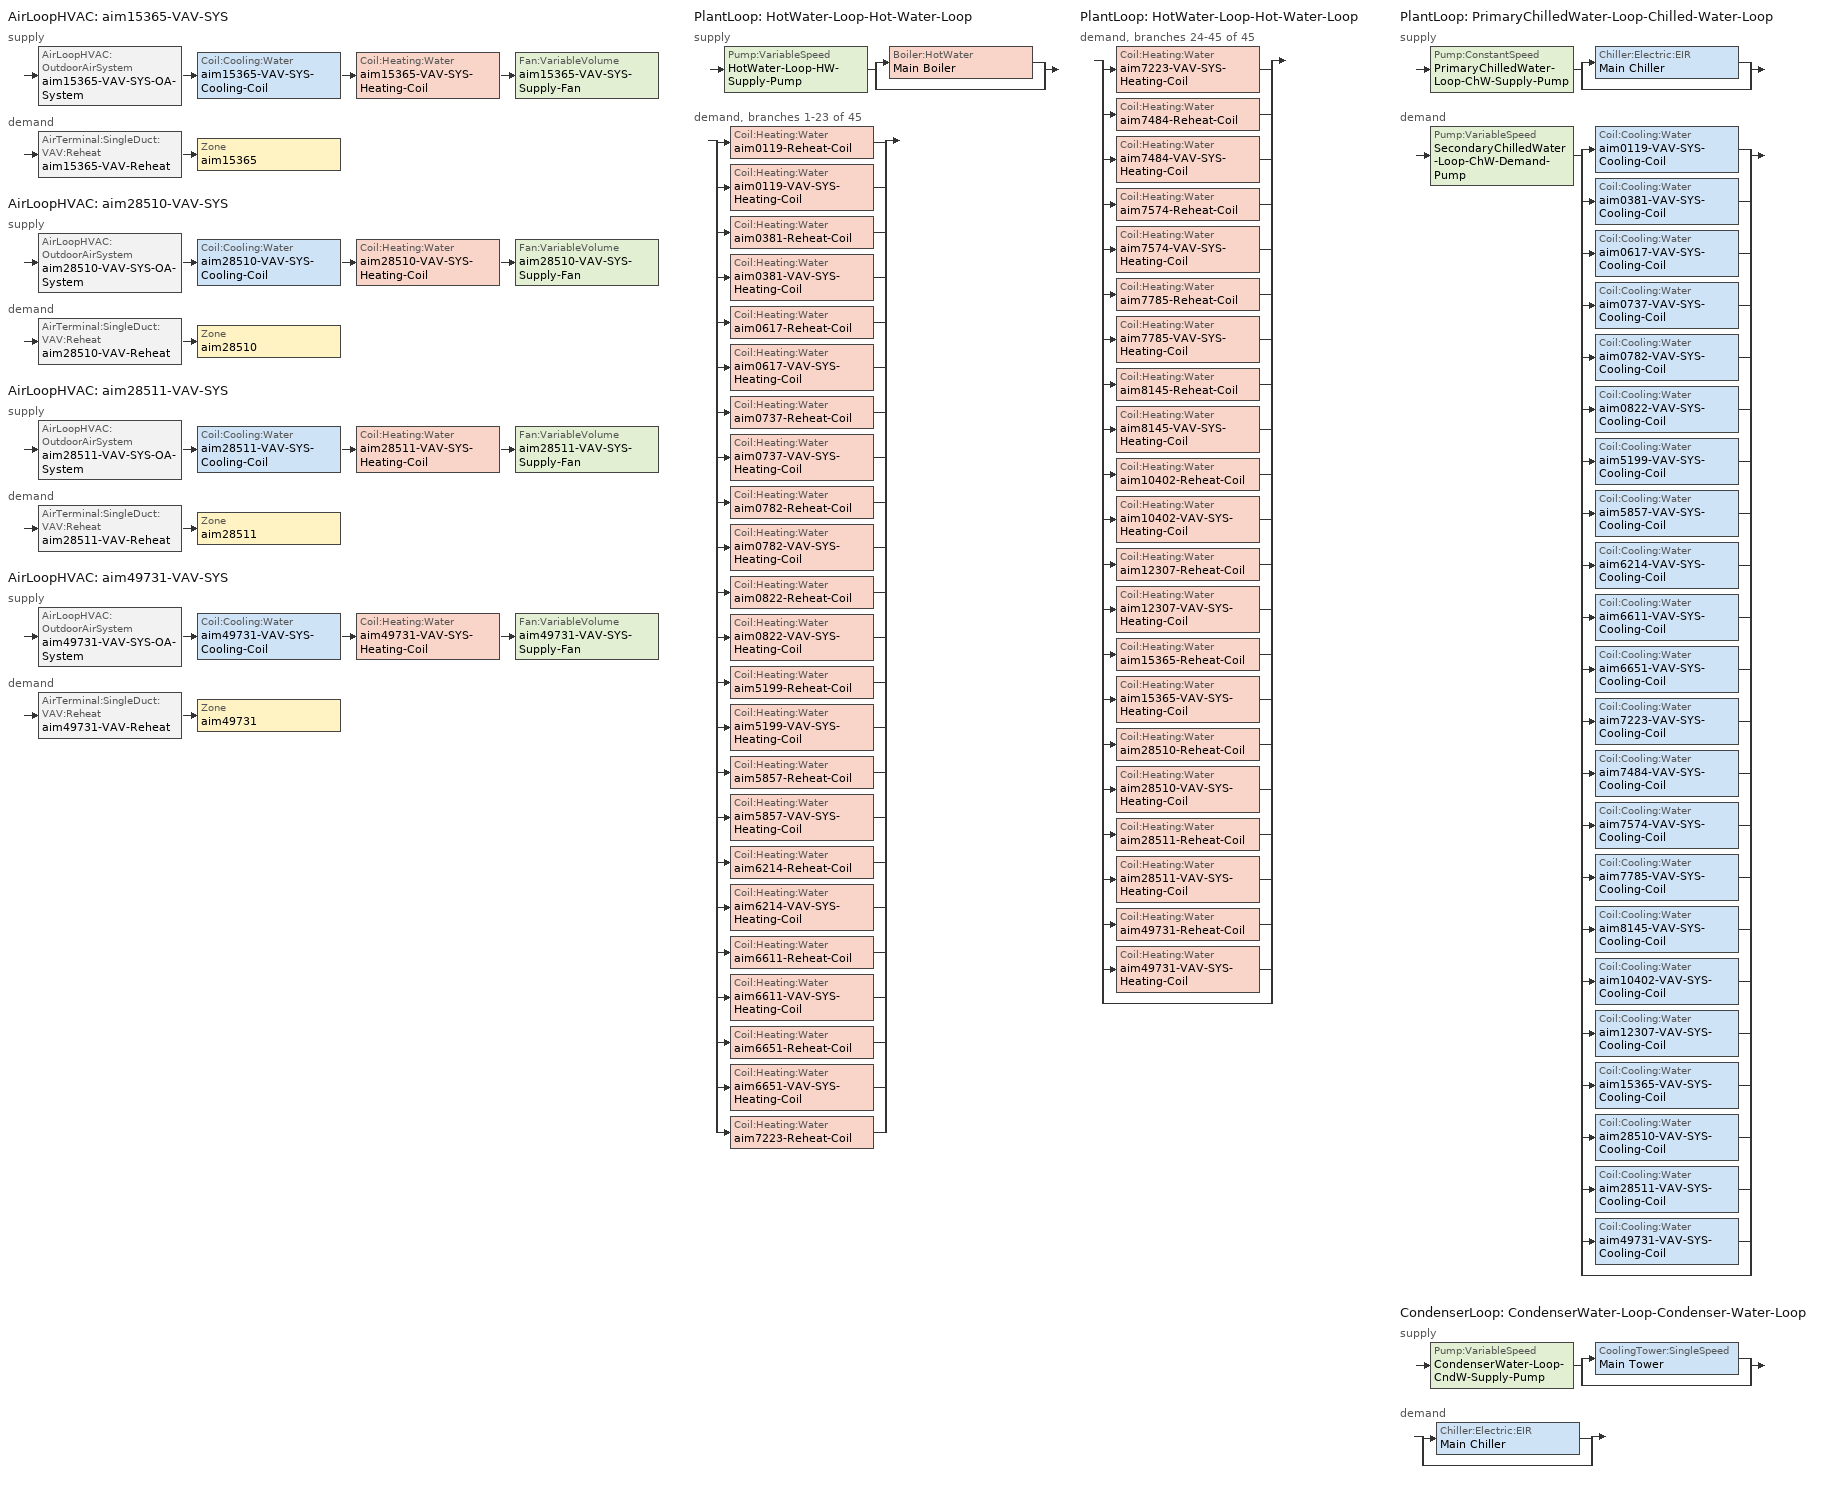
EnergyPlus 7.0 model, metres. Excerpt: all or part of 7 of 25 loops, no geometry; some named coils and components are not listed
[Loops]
AirLoopHVAC 'aim15365-VAV-SYS'
 supply: AirLoopHVAC:OutdoorAirSystem 'aim15365-VAV-SYS-OA-System' > Coil:Cooling:Water 'aim15365-VAV-SYS-Cooling-Coil' > Coil:Heating:Water 'aim15365-VAV-SYS-Heating-Coil' > Fan:VariableVolume 'aim15365-VAV-SYS-Supply-Fan'
 demand: AirTerminal:SingleDuct:VAV:Reheat 'aim15365-VAV-Reheat' > Zone 'aim15365'
AirLoopHVAC 'aim28510-VAV-SYS'
 supply: AirLoopHVAC:OutdoorAirSystem 'aim28510-VAV-SYS-OA-System' > Coil:Cooling:Water 'aim28510-VAV-SYS-Cooling-Coil' > Coil:Heating:Water 'aim28510-VAV-SYS-Heating-Coil' > Fan:VariableVolume 'aim28510-VAV-SYS-Supply-Fan'
 demand: AirTerminal:SingleDuct:VAV:Reheat 'aim28510-VAV-Reheat' > Zone 'aim28510'
AirLoopHVAC 'aim28511-VAV-SYS'
 supply: AirLoopHVAC:OutdoorAirSystem 'aim28511-VAV-SYS-OA-System' > Coil:Cooling:Water 'aim28511-VAV-SYS-Cooling-Coil' > Coil:Heating:Water 'aim28511-VAV-SYS-Heating-Coil' > Fan:VariableVolume 'aim28511-VAV-SYS-Supply-Fan'
 demand: AirTerminal:SingleDuct:VAV:Reheat 'aim28511-VAV-Reheat' > Zone 'aim28511'
AirLoopHVAC 'aim49731-VAV-SYS'
 supply: AirLoopHVAC:OutdoorAirSystem 'aim49731-VAV-SYS-OA-System' > Coil:Cooling:Water 'aim49731-VAV-SYS-Cooling-Coil' > Coil:Heating:Water 'aim49731-VAV-SYS-Heating-Coil' > Fan:VariableVolume 'aim49731-VAV-SYS-Supply-Fan'
 demand: AirTerminal:SingleDuct:VAV:Reheat 'aim49731-VAV-Reheat' > Zone 'aim49731'
PlantLoop 'HotWater-Loop-Hot-Water-Loop'
 supply: Pump:VariableSpeed 'HotWater-Loop-HW-Supply-Pump' > split
  | Boiler:HotWater 'Main Boiler'
  | bypass
 demand, branches 1-23 of 45: split
  | Coil:Heating:Water 'aim0119-Reheat-Coil'
  | Coil:Heating:Water 'aim0119-VAV-SYS-Heating-Coil'
  | Coil:Heating:Water 'aim0381-Reheat-Coil'
  | Coil:Heating:Water 'aim0381-VAV-SYS-Heating-Coil'
  | Coil:Heating:Water 'aim0617-Reheat-Coil'
  | Coil:Heating:Water 'aim0617-VAV-SYS-Heating-Coil'
  | Coil:Heating:Water 'aim0737-Reheat-Coil'
  | Coil:Heating:Water 'aim0737-VAV-SYS-Heating-Coil'
  | Coil:Heating:Water 'aim0782-Reheat-Coil'
  | Coil:Heating:Water 'aim0782-VAV-SYS-Heating-Coil'
  | Coil:Heating:Water 'aim0822-Reheat-Coil'
  | Coil:Heating:Water 'aim0822-VAV-SYS-Heating-Coil'
  | Coil:Heating:Water 'aim5199-Reheat-Coil'
  | Coil:Heating:Water 'aim5199-VAV-SYS-Heating-Coil'
  | Coil:Heating:Water 'aim5857-Reheat-Coil'
  | Coil:Heating:Water 'aim5857-VAV-SYS-Heating-Coil'
  | Coil:Heating:Water 'aim6214-Reheat-Coil'
  | Coil:Heating:Water 'aim6214-VAV-SYS-Heating-Coil'
  | Coil:Heating:Water 'aim6611-Reheat-Coil'
  | Coil:Heating:Water 'aim6611-VAV-SYS-Heating-Coil'
  | Coil:Heating:Water 'aim6651-Reheat-Coil'
  | Coil:Heating:Water 'aim6651-VAV-SYS-Heating-Coil'
  | Coil:Heating:Water 'aim7223-Reheat-Coil'
PlantLoop 'HotWater-Loop-Hot-Water-Loop'
 demand, branches 24-45 of 45: split
  | Coil:Heating:Water 'aim7223-VAV-SYS-Heating-Coil'
  | Coil:Heating:Water 'aim7484-Reheat-Coil'
  | Coil:Heating:Water 'aim7484-VAV-SYS-Heating-Coil'
  | Coil:Heating:Water 'aim7574-Reheat-Coil'
  | Coil:Heating:Water 'aim7574-VAV-SYS-Heating-Coil'
  | Coil:Heating:Water 'aim7785-Reheat-Coil'
  | Coil:Heating:Water 'aim7785-VAV-SYS-Heating-Coil'
  | Coil:Heating:Water 'aim8145-Reheat-Coil'
  | Coil:Heating:Water 'aim8145-VAV-SYS-Heating-Coil'
  | Coil:Heating:Water 'aim10402-Reheat-Coil'
  | Coil:Heating:Water 'aim10402-VAV-SYS-Heating-Coil'
  | Coil:Heating:Water 'aim12307-Reheat-Coil'
  | Coil:Heating:Water 'aim12307-VAV-SYS-Heating-Coil'
  | Coil:Heating:Water 'aim15365-Reheat-Coil'
  | Coil:Heating:Water 'aim15365-VAV-SYS-Heating-Coil'
  | Coil:Heating:Water 'aim28510-Reheat-Coil'
  | Coil:Heating:Water 'aim28510-VAV-SYS-Heating-Coil'
  | Coil:Heating:Water 'aim28511-Reheat-Coil'
  | Coil:Heating:Water 'aim28511-VAV-SYS-Heating-Coil'
  | Coil:Heating:Water 'aim49731-Reheat-Coil'
  | Coil:Heating:Water 'aim49731-VAV-SYS-Heating-Coil'
  | bypass
PlantLoop 'PrimaryChilledWater-Loop-Chilled-Water-Loop'
 supply: Pump:ConstantSpeed 'PrimaryChilledWater-Loop-ChW-Supply-Pump' > split
  | Chiller:Electric:EIR 'Main Chiller'
  | bypass
 demand: Pump:VariableSpeed 'SecondaryChilledWater-Loop-ChW-Demand-Pump' > split
  | Coil:Cooling:Water 'aim0119-VAV-SYS-Cooling-Coil'
  | Coil:Cooling:Water 'aim0381-VAV-SYS-Cooling-Coil'
  | Coil:Cooling:Water 'aim0617-VAV-SYS-Cooling-Coil'
  | Coil:Cooling:Water 'aim0737-VAV-SYS-Cooling-Coil'
  | Coil:Cooling:Water 'aim0782-VAV-SYS-Cooling-Coil'
  | Coil:Cooling:Water 'aim0822-VAV-SYS-Cooling-Coil'
  | Coil:Cooling:Water 'aim5199-VAV-SYS-Cooling-Coil'
  | Coil:Cooling:Water 'aim5857-VAV-SYS-Cooling-Coil'
  | Coil:Cooling:Water 'aim6214-VAV-SYS-Cooling-Coil'
  | Coil:Cooling:Water 'aim6611-VAV-SYS-Cooling-Coil'
  | Coil:Cooling:Water 'aim6651-VAV-SYS-Cooling-Coil'
  | Coil:Cooling:Water 'aim7223-VAV-SYS-Cooling-Coil'
  | Coil:Cooling:Water 'aim7484-VAV-SYS-Cooling-Coil'
  | Coil:Cooling:Water 'aim7574-VAV-SYS-Cooling-Coil'
  | Coil:Cooling:Water 'aim7785-VAV-SYS-Cooling-Coil'
  | Coil:Cooling:Water 'aim8145-VAV-SYS-Cooling-Coil'
  | Coil:Cooling:Water 'aim10402-VAV-SYS-Cooling-Coil'
  | Coil:Cooling:Water 'aim12307-VAV-SYS-Cooling-Coil'
  | Coil:Cooling:Water 'aim15365-VAV-SYS-Cooling-Coil'
  | Coil:Cooling:Water 'aim28510-VAV-SYS-Cooling-Coil'
  | Coil:Cooling:Water 'aim28511-VAV-SYS-Cooling-Coil'
  | Coil:Cooling:Water 'aim49731-VAV-SYS-Cooling-Coil'
  | bypass
CondenserLoop 'CondenserWater-Loop-Condenser-Water-Loop'
 supply: Pump:VariableSpeed 'CondenserWater-Loop-CndW-Supply-Pump' > split
  | CoolingTower:SingleSpeed 'Main Tower'
  | bypass
 demand: split
  | Chiller:Electric:EIR 'Main Chiller'
  | bypass
[ThermostatSetpoint:DualSetpoint] Heating Setpoint Temperature SCHEDULE=Heatsched-9; Cooling Setpoint Temperature SCHEDULE=Coolsched-9
aim15365-Dual-SP-Control; aim28510-Dual-SP-Control; aim28511-Dual-SP-Control; aim49731-Dual-SP-Control
[ZoneControl:Thermostat]
aim15365-Thermostat, aim15365, DSD-THERMOSTAT-ALWAYS, ThermostatSetpoint:DualSetpoint, aim15365-Dual-SP-Control
aim28510-Thermostat, aim28510, DSD-THERMOSTAT-ALWAYS, ThermostatSetpoint:DualSetpoint, aim28510-Dual-SP-Control
aim28511-Thermostat, aim28511, DSD-THERMOSTAT-ALWAYS, ThermostatSetpoint:DualSetpoint, aim28511-Dual-SP-Control
aim49731-Thermostat, aim49731, DSD-THERMOSTAT-ALWAYS, ThermostatSetpoint:DualSetpoint, aim49731-Dual-SP-Control
[Sizing:Zone]
aim15365: 14, 50, 0.008, 0.004, SZ DSOA aim15365, 1, 1, DesignDay, 0, 0.000762, 0, 0, DesignDay, 0, 0.002032, 0.141576, 0.3
aim28510: 14, 50, 0.008, 0.004, SZ DSOA aim28510, 1, 1, DesignDay, 0, 0.000762, 0, 0, DesignDay, 0, 0.002032, 0.141576, 0.3
aim28511: 14, 50, 0.008, 0.004, SZ DSOA aim28511, 1, 1, DesignDay, 0, 0.000762, 0, 0, DesignDay, 0, 0.002032, 0.141576, 0.3
aim49731: 14, 50, 0.008, 0.004, SZ DSOA aim49731, 1, 1, DesignDay, 0, 0.000762, 0, 0, DesignDay, 0, 0.002032, 0.141576, 0.3
[DesignSpecification:OutdoorAir] Outdoor Air Method=flow/person; Outdoor Air Flow per Person {m3/s-person}=0.00944; Outdoor Air Flow per Zone Floor Area {m3/s-m2}=0; Outdoor Air Flow per Zone {m3/s}=0
SZ DSOA aim15365; SZ DSOA aim28510; SZ DSOA aim28511; SZ DSOA aim49731
[Zone equipment]
aim15365: aim15365-VAV-Reheat
aim28510: aim28510-VAV-Reheat
aim28511: aim28511-VAV-Reheat
aim49731: aim49731-VAV-Reheat
[AirTerminal:SingleDuct:VAV:Reheat]
aim15365-VAV-Reheat: COMPACT-HVAC-ALWAYS, autosize, Constant, 0.3, Coil:Heating:Water, aim15365-Reheat-Coil, autosize, 0, 0.001, REVERSE
aim28510-VAV-Reheat: COMPACT-HVAC-ALWAYS, autosize, Constant, 0.3, Coil:Heating:Water, aim28510-Reheat-Coil, autosize, 0, 0.001, REVERSE
aim28511-VAV-Reheat: COMPACT-HVAC-ALWAYS, autosize, Constant, 0.3, Coil:Heating:Water, aim28511-Reheat-Coil, autosize, 0, 0.001, REVERSE
aim49731-VAV-Reheat: COMPACT-HVAC-ALWAYS, autosize, Constant, 0.3, Coil:Heating:Water, aim49731-Reheat-Coil, autosize, 0, 0.001, REVERSE
[Coil:Heating:Water]
aim0119-Reheat-Coil, COMPACT-HVAC-ALWAYS, autosize, autosize, UFactorTimesAreaAndDesignWaterFlowRate, autosize, 82.2, 16.6, 71.1, 32.2, 1
aim0381-Reheat-Coil, COMPACT-HVAC-ALWAYS, autosize, autosize, UFactorTimesAreaAndDesignWaterFlowRate, autosize, 82.2, 16.6, 71.1, 32.2, 1
aim0617-Reheat-Coil, COMPACT-HVAC-ALWAYS, autosize, autosize, UFactorTimesAreaAndDesignWaterFlowRate, autosize, 82.2, 16.6, 71.1, 32.2, 1
aim0737-Reheat-Coil, COMPACT-HVAC-ALWAYS, autosize, autosize, UFactorTimesAreaAndDesignWaterFlowRate, autosize, 82.2, 16.6, 71.1, 32.2, 1
aim0782-Reheat-Coil, COMPACT-HVAC-ALWAYS, autosize, autosize, UFactorTimesAreaAndDesignWaterFlowRate, autosize, 82.2, 16.6, 71.1, 32.2, 1
aim0822-Reheat-Coil, COMPACT-HVAC-ALWAYS, autosize, autosize, UFactorTimesAreaAndDesignWaterFlowRate, autosize, 82.2, 16.6, 71.1, 32.2, 1
aim5199-Reheat-Coil, COMPACT-HVAC-ALWAYS, autosize, autosize, UFactorTimesAreaAndDesignWaterFlowRate, autosize, 82.2, 16.6, 71.1, 32.2, 1
aim5857-Reheat-Coil, COMPACT-HVAC-ALWAYS, autosize, autosize, UFactorTimesAreaAndDesignWaterFlowRate, autosize, 82.2, 16.6, 71.1, 32.2, 1
aim6214-Reheat-Coil, COMPACT-HVAC-ALWAYS, autosize, autosize, UFactorTimesAreaAndDesignWaterFlowRate, autosize, 82.2, 16.6, 71.1, 32.2, 1
aim6611-Reheat-Coil, COMPACT-HVAC-ALWAYS, autosize, autosize, UFactorTimesAreaAndDesignWaterFlowRate, autosize, 82.2, 16.6, 71.1, 32.2, 1
aim6651-Reheat-Coil, COMPACT-HVAC-ALWAYS, autosize, autosize, UFactorTimesAreaAndDesignWaterFlowRate, autosize, 82.2, 16.6, 71.1, 32.2, 1
aim7223-Reheat-Coil, COMPACT-HVAC-ALWAYS, autosize, autosize, UFactorTimesAreaAndDesignWaterFlowRate, autosize, 82.2, 16.6, 71.1, 32.2, 1
aim7484-Reheat-Coil, COMPACT-HVAC-ALWAYS, autosize, autosize, UFactorTimesAreaAndDesignWaterFlowRate, autosize, 82.2, 16.6, 71.1, 32.2, 1
aim7574-Reheat-Coil, COMPACT-HVAC-ALWAYS, autosize, autosize, UFactorTimesAreaAndDesignWaterFlowRate, autosize, 82.2, 16.6, 71.1, 32.2, 1
aim7785-Reheat-Coil, COMPACT-HVAC-ALWAYS, autosize, autosize, UFactorTimesAreaAndDesignWaterFlowRate, autosize, 82.2, 16.6, 71.1, 32.2, 1
aim8145-Reheat-Coil, COMPACT-HVAC-ALWAYS, autosize, autosize, UFactorTimesAreaAndDesignWaterFlowRate, autosize, 82.2, 16.6, 71.1, 32.2, 1
aim10402-Reheat-Coil, COMPACT-HVAC-ALWAYS, autosize, autosize, UFactorTimesAreaAndDesignWaterFlowRate, autosize, 82.2, 16.6, 71.1, 32.2, 1
aim12307-Reheat-Coil, COMPACT-HVAC-ALWAYS, autosize, autosize, UFactorTimesAreaAndDesignWaterFlowRate, autosize, 82.2, 16.6, 71.1, 32.2, 1
aim15365-Reheat-Coil, COMPACT-HVAC-ALWAYS, autosize, autosize, UFactorTimesAreaAndDesignWaterFlowRate, autosize, 82.2, 16.6, 71.1, 32.2, 1
aim15365-VAV-SYS-Heating-Coil, COMPACT-HVAC-ALWAYS, autosize, autosize, UFactorTimesAreaAndDesignWaterFlowRate, autosize, 82.2, 16.6, 71.1, 32.2, 1
aim28510-Reheat-Coil, COMPACT-HVAC-ALWAYS, autosize, autosize, UFactorTimesAreaAndDesignWaterFlowRate, autosize, 82.2, 16.6, 71.1, 32.2, 1
aim28510-VAV-SYS-Heating-Coil, COMPACT-HVAC-ALWAYS, autosize, autosize, UFactorTimesAreaAndDesignWaterFlowRate, autosize, 82.2, 16.6, 71.1, 32.2, 1
aim28511-Reheat-Coil, COMPACT-HVAC-ALWAYS, autosize, autosize, UFactorTimesAreaAndDesignWaterFlowRate, autosize, 82.2, 16.6, 71.1, 32.2, 1
aim28511-VAV-SYS-Heating-Coil, COMPACT-HVAC-ALWAYS, autosize, autosize, UFactorTimesAreaAndDesignWaterFlowRate, autosize, 82.2, 16.6, 71.1, 32.2, 1
aim49731-Reheat-Coil, COMPACT-HVAC-ALWAYS, autosize, autosize, UFactorTimesAreaAndDesignWaterFlowRate, autosize, 82.2, 16.6, 71.1, 32.2, 1
aim49731-VAV-SYS-Heating-Coil, COMPACT-HVAC-ALWAYS, autosize, autosize, UFactorTimesAreaAndDesignWaterFlowRate, autosize, 82.2, 16.6, 71.1, 32.2, 1
[Sizing:System] Type of Load to Size On=Sensible; Design Outdoor Air Flow Rate {m3/s}=autosize; Minimum System Air Flow Ratio=0.3; Preheat Design Temperature {C}=7; Preheat Design Humidity Ratio {kg-H2O/kg-Air}=0.008; Precool Design Temperature {C}=11; Precool Design Humidity Ratio {kg-H2O/kg-Air}=0.008; Central Cooling Design Supply Air Temperature {C}=12.8; Central Heating Design Supply Air Temperature {C}=16.7; Sizing Option=NonCoincident; 100% Outdoor Air in Cooling=No; 100% Outdoor Air in Heating=No; Central Cooling Design Supply Air Humidity Ratio {kg-H2O/kg-Air}=0.009; Central Heating Design Supply Air Humidity Ratio {kg-H2O/kg-Air}=0.004; Cooling Design Air Flow Method=DesignDay; Cooling Design Air Flow Rate {m3/s}=0; Heating Design Air Flow Method=DesignDay; Heating Design Air Flow Rate {m3/s}                                                                                            !- heating design air flow rate {m3/s}=0; System Outdoor Air Method=ZoneSum
aim15365-VAV-SYS; aim28510-VAV-SYS; aim28511-VAV-SYS; aim49731-VAV-SYS
[AirLoopHVAC] Primary air design volumetric flow rate {m3/s}=autosize
Name | Primary Air Loop | Name: Controller List | SupplyAirPath ZoneEquipGroup-Inlet Nodes | AirLoop Outlet Nodes
 | aim15365-VAV-SYS | aim15365-VAV-SYS-Controllers | aim15365-VAV-SYS-Zone-Equip-Inlet | aim15365-VAV-SYS-Air-Loop-Outlet
 | aim28510-VAV-SYS | aim28510-VAV-SYS-Controllers | aim28510-VAV-SYS-Zone-Equip-Inlet | aim28510-VAV-SYS-Air-Loop-Outlet
 | aim28511-VAV-SYS | aim28511-VAV-SYS-Controllers | aim28511-VAV-SYS-Zone-Equip-Inlet | aim28511-VAV-SYS-Air-Loop-Outlet
 | aim49731-VAV-SYS | aim49731-VAV-SYS-Controllers | aim49731-VAV-SYS-Zone-Equip-Inlet | aim49731-VAV-SYS-Air-Loop-Outlet
[SetpointManager:Scheduled]
Name | Control variable | Schedule | Control Variable | Setpoint Node or NodeList
aim15365-VAV-SYS-Cooling-Supply-Air-Temp-Manager; aim15365-VAV-SYS-Heating-Coil-Air-Temp-Manager; aim28510-VAV-SYS-Cooling-Supply-Air-Temp-Manager; aim28510-VAV-SYS-Heating-Coil-Air-Temp-Manager; aim28511-VAV-SYS-Cooling-Supply-Air-Temp-Manager; aim28511-VAV-SYS-Heating-Coil-Air-Temp-Manager; aim49731-VAV-SYS-Cooling-Supply-Air-Temp-Manager; aim49731-VAV-SYS-Heating-Coil-Air-Temp-Manager | Temperature | Seasonal-Reset-Supply-Air-Temp-Sch
Chilled-Water-Loop-ChW-Temp-Manager |  | HVACTemplate-Always 7.22 | Temperature | PrimaryChilledWater-Loop-ChW-Supply-Outlet
Chilled-Water-Loop-CndW-Temp-Manager |  | HVACTemplate-Always 29.4 | Temperature | CondenserWater-Loop-CndW-Supply-Outlet
[Coil:Cooling:Water] Available Schedule=COMPACT-HVAC-ALWAYS; Design Water Flow Rate of Coil-{m3/s}=autosize; Design Air Volume Flow Rate {m3/s}=autosize; Design-Inlet Water Temperature {C}=autosize; Design-Inlet Air Temperature {C}=autosize; Design Outlet Air Temperature {C}=autosize; Design Inlet Air Humidity Ratio {kg-H2O/kg-air}=autosize; Design Outlet Air Humidity Ratio {kg-H2O/kg-air}=autosize; Type of Analysis=SimpleAnalysis; Heat Exchanger Configuration=CrossFlow
Name | Coil-Name
 | aim15365-VAV-SYS-Cooling-Coil
 | aim28510-VAV-SYS-Cooling-Coil
 | aim28511-VAV-SYS-Cooling-Coil
 | aim49731-VAV-SYS-Cooling-Coil
[Controller:WaterCoil] Control variable=Temperature; Actuator variable=Flow; Controller Convergence Tolerance: delta temp from setpoint temp {deltaC}=autosize; Max Actuated Flow {m3/s}=autosize; Min Actuated Flow {m3/s}=0
Name | Action
aim15365-VAV-SYS-Cooling-Coil-Controller; aim28510-VAV-SYS-Cooling-Coil-Controller; aim28511-VAV-SYS-Cooling-Coil-Controller; aim49731-VAV-SYS-Cooling-Coil-Controller | Reverse
aim15365-VAV-SYS-Heating-Coil-Controller; aim28510-VAV-SYS-Heating-Coil-Controller; aim28511-VAV-SYS-Heating-Coil-Controller; aim49731-VAV-SYS-Heating-Coil-Controller | Normal
[SetpointManager:MixedAir] Control variable:=Temperature
aim15365-VAV-SYS-Cooling-Coil-Air-Temp-Manager; aim15365-VAV-SYS-Heating-Coil-Air-Temp-Manager; aim28510-VAV-SYS-Cooling-Coil-Air-Temp-Manager; aim28510-VAV-SYS-Heating-Coil-Air-Temp-Manager; aim28511-VAV-SYS-Cooling-Coil-Air-Temp-Manager; aim28511-VAV-SYS-Heating-Coil-Air-Temp-Manager; aim49731-VAV-SYS-Cooling-Coil-Air-Temp-Manager; aim49731-VAV-SYS-Heating-Coil-Air-Temp-Manager
[Fan:VariableVolume] Available Schedule=COMPACT-HVAC-ALWAYS; Fan Total Efficiency=0.7; Delta Pressure {Pa}=600; Max Flow Rate {m3/s}=autosize; Min Flow Rate Input Method=Fraction; Min Flow Fraction=0.25; Motor Efficiency=0.9; Motor In Airstream Fraction=1; FanCoefficient 1=0.350712; FanCoefficient 2=0.308505; FanCoefficient 3=-0.541374; FanCoefficient 4=0.871988; FanCoefficient 5=0
Name | Fan
 | aim15365-VAV-SYS-Supply-Fan
 | aim28510-VAV-SYS-Supply-Fan
 | aim28511-VAV-SYS-Supply-Fan
 | aim49731-VAV-SYS-Supply-Fan
[AirLoopHVAC:OutdoorAirSystem]
Name | Name: Controller List | Name of an Air Loop Equipment List
aim15365-VAV-SYS-OA-System | aim15365-VAV-SYS-OA-System-Controllers | aim15365-VAV-SYS-OA-System-Equipment
aim28510-VAV-SYS-OA-System | aim28510-VAV-SYS-OA-System-Controllers | aim28510-VAV-SYS-OA-System-Equipment
aim28511-VAV-SYS-OA-System | aim28511-VAV-SYS-OA-System-Controllers | aim28511-VAV-SYS-OA-System-Equipment
aim49731-VAV-SYS-OA-System | aim49731-VAV-SYS-OA-System-Controllers | aim49731-VAV-SYS-OA-System-Equipment
[Controller:OutdoorAir] minimum outside air flow rate {m3/s}=autosize; maximum outside air flow rate {m3/s}=autosize; Economizer Control Type=DifferentialDryBulb; Economizer Control Action Type=ModulateFlow; Economizer Maximum Limit Dry-Bulb Temperature {C}=19; Economizer Minimum Limit Dry-Bulb Temperature {C}=4; Lockout Type=NoLockout; Minimum Limit Type=FixedMinimum; Minimum Outdoor Air Schedule=Min-OA-Sched
aim15365-VAV-SYS-OA-Controller; aim28510-VAV-SYS-OA-Controller; aim28511-VAV-SYS-OA-Controller; aim49731-VAV-SYS-OA-Controller
[Pump:VariableSpeed] Rated Flow Rate {m3/s}=autosize; Rated Pump Head {Pa}=179352; Rated Power Consumption {W}=autosize; Motor Efficiency=0.9; Fraction of Motor Inefficiencies to Fluid Stream=0; Coefficient 1 of the Part Load Performance Curve=0; Coefficient 2 of the Part Load Performance Curve=1; Coefficient 3 of the Part Load Performance Curve=0; Coefficient 4 of the Part Load Performance Curve=0; Minimum Flow Rate {m3/s}=0; Pump Control Type=INTERMITTENT
HotWater-Loop-HW-Supply-Pump; SecondaryChilledWater-Loop-ChW-Demand-Pump; CondenserWater-Loop-CndW-Supply-Pump
[Pump:ConstantSpeed]
PrimaryChilledWater-Loop-ChW-Supply-Pump: Rated Flow Rate {m3/s}=autosize; Rated Pump Head {Pa}=179352; Rated Power Consumption {W}=autosize; Motor Efficiency=0.9; Fraction of Motor Inefficiencies to Fluid Stream=0; Pump Control Type=INTERMITTENT
[Boiler:HotWater]
Main Boiler: Fuel Type=NaturalGas; Nominal Capacity {W}=autosize; Nominal Thermal Efficiency=0.848; Efficiency Curve Temperature Evaluation Variable=LeavingBoiler; Normalized Boiler Efficiency Curve=Main Boiler Efficiency Curve; Design Water Outlet Temperature {C}=82.2; Design Water Flow Rate {m3/s}=autosize; Minimum Part Load Ratio=0; Maximum Part Load Ratio=1.1; Optimum Part Load Ratio=1; Water Outlet Upper Temperature Limit {C}=100; Boiler Flow Mode=ConstantFlow; Parasitic Electric Load {W}=0; Sizing Factor=1
[Chiller:Electric:EIR]
Main Chiller: Reference Capacity {W}=autosize; Reference COP {W/W}=5.96; Reference Leaving Chilled Water Temperature {C}=6.67; Reference Entering Condenser Fluid Temperature {C}=26.66; Reference Chilled Water Flow Rate {m3/s}=autosize; Reference Condenser Fluid Flow Rate {m3/s}=autosize; Cooling Capacity Function of Temperature Curve=Main Chiller RecipCapFT; Electric Input to Cooling Output Ratio Function of Temperature Curve=Main Chiller RecipEIRFT; Electric Input to Cooling Output Ratio Function of Part Load Ratio Curve=Main Chiller RecipEIRFPLR; Minimum Part Load Ratio=0; Maximum Part Load Ratio=1; Optimum Part Load Ratio=1; Minimum Unloading Ratio=0.25; Condenser Type=WaterCooled; Compressor Motor Efficiency=1; Leaving Chilled Water Lower Temperature Limit {C}=5; Chiller Flow Mode=ConstantFlow; Design Heat Recovery Water Flow Rate {m3/s}=0; Sizing Factor=1
[CoolingTower:SingleSpeed]
Main Tower: Design Water Flow Rate {m3/s}=autosize; Design Air Flow Rate {m3/s}=autosize; Fan Power at Design Air Flow Rate {W}=autosize; U-Factor Times Area Value at Design Air Flow Rate {W/K}=autosize; Air Flow Rate in Free Convection Regime {m3/s}=autosize; U-Factor Times Area Value at Free Convection Air Flow Rate {W/K}=autosize; Performance Input Method=UFactorTimesAreaAndDesignWaterFlowRate; Evaporation Loss Mode=SaturatedExit; Drift Loss Percent {percent}=0.008; Blowdown Calculation Mode=ConcentrationRatio; Blowdown Concentration Ratio=3; Capacity Control=FanCycling; Number of Cells=1
[PlantLoop] Fluid Type=Water; Maximum Loop Flow Rate {m3/s}=autosize; Minimum Loop Flow Rate {m3/s}=0; Plant Loop Volume {m3}=autosize; Load Distribution Scheme=Optimal
Name | Plant Equipment Operation Scheme | Maximum Loop Temperature {C} | Minimum Loop Temperature {C}
HotWater-Loop-Hot-Water-Loop | Hot-Water-Loop-Operation | 100 | 10
PrimaryChilledWater-Loop-Chilled-Water-Loop | Chilled-Water-Loop-Chiller-Operation | 98 | 1
[CondenserLoop]
CondenserWater-Loop-Condenser-Water-Loop: Fluid Type=Water; Condenser Equipment Operation Scheme=Chilled-Water-Loop-Condenser-Operation; Maximum Loop Temperature {C}=80; Minimum Loop Temperature {C}=5; Maximum Loop Flow Rate {m3/s}=autosize; Minimum Loop Flow Rate {m3/s}=0; Condenser Loop Volume {m3}=autosize; Load Distribution Scheme=Sequential
[PlantEquipmentList]
Hot-Water-Loop-All-Equipment: Main Boiler
Chilled-Water-Loop-All-Chillers: Main Chiller
[CondenserEquipmentList]
Chilled-Water-Loop-All-Condensers: Main Tower
[PlantEquipmentOperation:CoolingLoad] Load Range 1 Lower Limit {W}=0; Load Range 1 Upper Limit {W}=1000000000000000
Name | Range 1 Equipment List
Chilled-Water-Loop-Chiller-Operation-All-Hours | Chilled-Water-Loop-All-Chillers
Chilled-Water-Loop-Condenser-Operation-All-Hours | Chilled-Water-Loop-All-Condensers
[PlantEquipmentOperation:HeatingLoad]
Hot-Water-Loop-Operation-All-Hours: Load Range 1 Lower Limit {W}=0; Load Range 1 Upper Limit {W}=1000000000000000; Range 1 Equipment List=Hot-Water-Loop-All-Equipment
[PlantEquipmentOperationSchemes] Control Scheme 1 Schedule=COMPACT-HVAC-ALWAYS
Name | Control Scheme 1
Hot-Water-Loop-Operation | Hot-Water-Loop-Operation-All-Hours
Chilled-Water-Loop-Chiller-Operation | Chilled-Water-Loop-Chiller-Operation-All-Hours
[CondenserEquipmentOperationSchemes]
Chilled-Water-Loop-Condenser-Operation: Control Scheme 1=Chilled-Water-Loop-Condenser-Operation-All-Hours; Control Scheme 1 Schedule=COMPACT-HVAC-ALWAYS
[SetpointManager:OutdoorAirReset]
Hot-Water-Loop-HW-Temp-Manager: Control Variable=Temperature; Setpoint at Outdoor Low Temperature {C}=82.2; Outdoor Low Temperature {C}=-6.7; Setpoint at Outdoor High Temperature {C}=65.6; Outdoor High Temperature {C}=10; Setpoint Node or NodeList=HotWater-Loop-HW-Supply-Outlet
[Sizing:Plant]
Name | loop type | Design loop exit temperature {C} | Design loop delta T {deltaC} | Loop Type | Design Loop Exit Temperature {C} | Loop Design Temperature Difference {deltaC}
HotWater-Loop-Hot-Water-Loop | Heating | 82 | 11
PrimaryChilledWater-Loop-Chilled-Water-Loop | Cooling | 7.22 | 6.67
CondenserWater-Loop-Condenser-Water-Loop |  |  |  | Condenser | 29.4 | 5.6
[Schedule:Day:Interval]
ds-205-Temp-On-21.1-Off-18.3: NO, 7:00, 18.3, 22:00, 21.1, 24:00, 18.3
ds-203-Temp-On-21.1-Off-18.3: NO, 7:00, 18.3, 18:00, 21.1, 24:00, 18.3
ds-204-Temp-On-21.1-Off-18.3: NO, 24:00, 18.3
ds-205-Temp-On-23.9-Off-29.4: NO, 7:00, 29.4, 22:00, 23.9, 24:00, 29.4
ds-203-Temp-On-23.9-Off-29.4: NO, 7:00, 29.4, 18:00, 23.9, 24:00, 29.4
ds-204-Temp-On-23.9-Off-29.4: NO, 24:00, 29.4
[Schedule:Week:Daily]
ws-11-Temp-On-21.1-Off-18.3: ds-204-Temp-On-21.1-Off-18.3, ds-205-Temp-On-21.1-Off-18.3, ds-205-Temp-On-21.1-Off-18.3, ds-205-Temp-On-21.1-Off-18.3, ds-205-Temp-On-21.1-Off-18.3, ds-205-Temp-On-21.1-Off-18.3, ds-203-Temp-On-21.1-Off-18.3, ds-204-Temp-On-21.1-Off-18.3, ds-205-Temp-On-21.1-Off-18.3, ds-204-Temp-On-21.1-Off-18.3, ds-204-Temp-On-21.1-Off-18.3, ds-204-Temp-On-21.1-Off-18.3
ws-11-Temp-On-23.9-Off-29.4: ds-204-Temp-On-23.9-Off-29.4, ds-205-Temp-On-23.9-Off-29.4, ds-205-Temp-On-23.9-Off-29.4, ds-205-Temp-On-23.9-Off-29.4, ds-205-Temp-On-23.9-Off-29.4, ds-205-Temp-On-23.9-Off-29.4, ds-203-Temp-On-23.9-Off-29.4, ds-204-Temp-On-23.9-Off-29.4, ds-205-Temp-On-23.9-Off-29.4, ds-204-Temp-On-23.9-Off-29.4, ds-204-Temp-On-23.9-Off-29.4, ds-204-Temp-On-23.9-Off-29.4
[Schedule:Year]
Heatsched-9: Temp, ws-11-Temp-On-21.1-Off-18.3, 01, 01, 12, 31
Coolsched-9: Temp, ws-11-Temp-On-23.9-Off-29.4, 01, 01, 12, 31
[SCHEDULE:COMPACT]
COMPACT-HVAC-ALWAYS: Any-Number, Through: 12/31, For: AllDays, Until: 24:00, 1
DSD-THERMOSTAT-ALWAYS: Any-Number, Through: 12/31, For: AllDays, Until: 24:00, 4
Seasonal-Reset-Supply-Air-Temp-Sch: Any-Number, Through: 3/31, For: AllDays, Until: 24:00, 13, Through: 9/30, For: AllDays, Until: 24:00, 16, Through: 12/31, For: AllDays, Until: 24:00, 13
Min-OA-Sched: Any-Number, Through: 12/31, For: AllDays, Until: 07:00, .02, Until: 19:00, 1, Until: 24:00, .02
HVACTemplate-Always 7.22: Through: 12/31, For: AllDays, Until: 24:00, 7.22
HVACTemplate-Always 29.4: Through: 12/31, For: AllDays, Until: 24:00, 29.4
[Curve:Quadratic] Minimum Value of x=0; Maximum Value of x=1
Name | Coefficient1 Constant | Coefficient2 x | Coefficient3 x**2
Main Boiler Efficiency Curve | 0.97 | 0.0633 | -0.0333
Main Chiller RecipEIRFPLR | 0.088065 | 1.137742 | -0.225806
[Curve:Biquadratic] Minimum Value of x=5; Maximum Value of x=10; Minimum Value of y=24; Maximum Value of y=35
Name | Coefficient1 Constant | Coefficient2 x | Coefficient3 x**2 | Coefficient4 y | Coefficient5 y**2 | Coefficient6 x*y
Main Chiller RecipCapFT | 0.507883 | 0.145228 | -0.00625644 | -0.0011178 | -0.0001296 | -0.00028188
Main Chiller RecipEIRFT | 1.03076 | -0.103536 | 0.00710208 | 0.0093186 | 0.00031752 | -0.00104328
